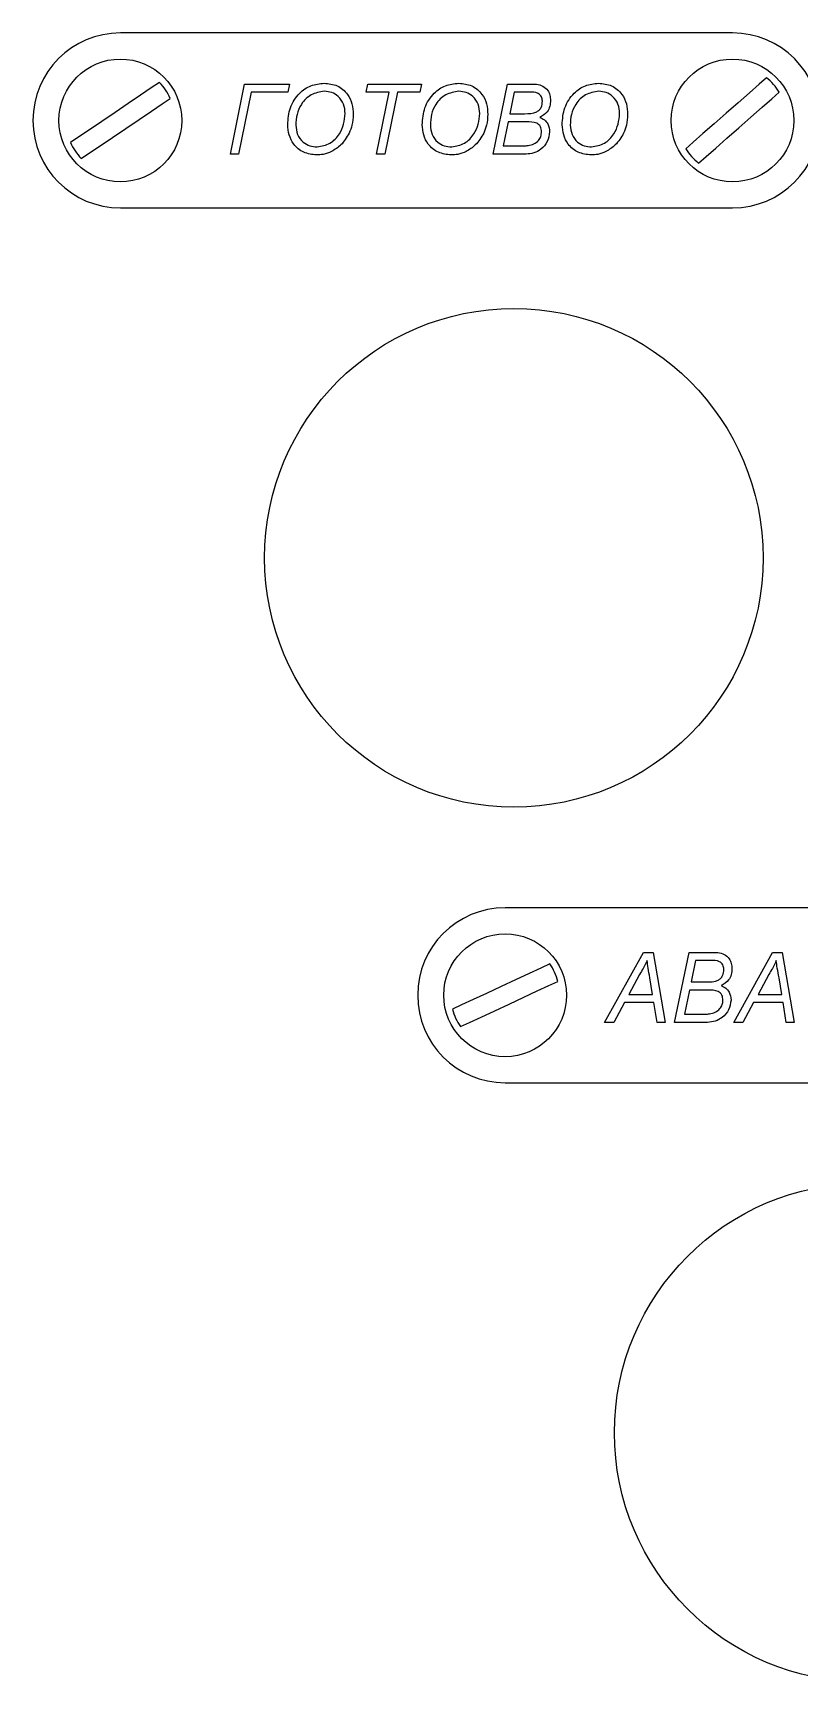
# Model space of a CAD drawing. Header units: millimetres. Extents: x 15 to 1184, y 5 to 836.
# Drawn here: x 572.26 to 581.02, y 655.05 to 673.9 of the extents above; entities that cross this region are included whole.
import ezdxf

# ---------------------------------------------------------------- set-up
doc = ezdxf.new("R2010")
doc.units = ezdxf.units.MM

msp = doc.modelspace()

# ---------------------------------------------------------------- linework, layer by layer
at = {"color": 7, "linetype": 'Continuous', "lineweight": 25}
for p, q in [((580.256, 673.899), (573.256, 673.899)), ((574.514, 672.514), (574.676, 673.314)), ((574.751, 673.222), (574.607, 672.514)), ((574.676, 673.314), (575.19, 673.314)), ((575.172, 673.222), (574.751, 673.222)), ((575.19, 673.314), (575.172, 673.222)), ((576.067, 673.222), (576.086, 673.314)), ((576.33, 673.222), (576.067, 673.222)), ((576.086, 673.314), (576.701, 673.314)), ((576.185, 672.514), (576.33, 673.222)), ((576.424, 673.222), (576.279, 672.514)), ((576.682, 673.222), (576.424, 673.222)), ((576.701, 673.314), (576.682, 673.222)), ((577.519, 672.514), (577.684, 673.314)), ((577.684, 673.314), (578.016, 673.314)), ((577.759, 673.222), (577.708, 672.976)), ((577.927, 673.222), (577.759, 673.222)), ((577.708, 672.976), (577.877, 672.976)), ((577.689, 672.884), (577.632, 672.607)), ((577.9, 672.884), (577.689, 672.884)), ((577.632, 672.607), (577.819, 672.607)), ((574.607, 672.514), (574.514, 672.514)), ((576.279, 672.514), (576.185, 672.514)), ((577.895, 672.514), (577.519, 672.514)), ((573.256, 671.899), (580.256, 671.899)), ((584.656, 663.899), (577.656, 663.899)), ((578.794, 662.589), (579.238, 663.389)), ((579.238, 663.389), (579.349, 663.389)), ((579.349, 663.389), (579.486, 662.589)), ((579.593, 662.589), (579.759, 663.389)), ((579.759, 663.389), (580.09, 663.389)), ((580.271, 662.589), (580.715, 663.389)), ((580.715, 663.389), (580.825, 663.389)), ((580.825, 663.389), (580.963, 662.589)), ((579.834, 663.297), (579.783, 663.051)), ((580.002, 663.297), (579.834, 663.297)), ((579.194, 663.137), (579.072, 662.907)), ((579.343, 662.907), (579.312, 663.1)), ((579.764, 662.959), (579.706, 662.682)), ((579.974, 662.959), (579.764, 662.959)), ((579.783, 663.051), (579.951, 663.051)), ((580.671, 663.137), (580.549, 662.907)), ((580.82, 662.907), (580.789, 663.1)), ((579.02, 662.815), (578.898, 662.589)), ((579.357, 662.815), (579.02, 662.815)), ((579.072, 662.907), (579.343, 662.907)), ((579.393, 662.589), (579.357, 662.815)), ((580.497, 662.815), (580.375, 662.589)), ((580.834, 662.815), (580.497, 662.815)), ((580.549, 662.907), (580.82, 662.907)), ((580.87, 662.589), (580.834, 662.815)), ((578.898, 662.589), (578.794, 662.589)), ((579.486, 662.589), (579.393, 662.589)), ((579.97, 662.589), (579.593, 662.589)), ((579.706, 662.682), (579.893, 662.682)), ((580.375, 662.589), (580.271, 662.589)), ((580.963, 662.589), (580.87, 662.589)), ((577.656, 661.899), (584.656, 661.899))]:
    msp.add_line(p, q, dxfattribs=at)
at = {"color": 7, "linetype": 'Continuous', "lineweight": 25, "flags": 128}
for points in [[(573.704, 673.333), (573.61, 673.27), (573.488, 673.188), (573.347, 673.092), (573.195, 672.99), (573.043, 672.887), (572.902, 672.792), (572.78, 672.71), (572.686, 672.646)], [(580.645, 673.387), (580.56, 673.312), (580.449, 673.215), (580.321, 673.102), (580.184, 672.981), (580.046, 672.86), (579.918, 672.748), (579.808, 672.651), (579.723, 672.576)], [(572.809, 672.464), (572.903, 672.527), (573.025, 672.61), (573.166, 672.705), (573.318, 672.808), (573.47, 672.91), (573.611, 673.005), (573.733, 673.088), (573.827, 673.151)], [(579.868, 672.411), (579.953, 672.485), (580.064, 672.583), (580.192, 672.695), (580.329, 672.816), (580.467, 672.937), (580.595, 673.05), (580.705, 673.147), (580.79, 673.222)], [(578.167, 663.257), (578.064, 663.209), (577.931, 663.147), (577.776, 663.076), (577.61, 662.998), (577.444, 662.921), (577.289, 662.85), (577.156, 662.788), (577.053, 662.74)], [(577.146, 662.54), (577.249, 662.588), (577.382, 662.65), (577.537, 662.722), (577.703, 662.799), (577.869, 662.876), (578.024, 662.948), (578.157, 663.01), (578.259, 663.057)]]:
    msp.add_lwpolyline(points, dxfattribs=at)
at = {"color": 7, "linetype": 'Continuous', "lineweight": 25}
for centre, radius in [((573.256, 672.899), 0.702), ((580.256, 672.899), 0.702), ((577.756, 667.899), 2.85), ((577.656, 662.899), 0.702), ((581.756, 657.899), 2.85)]:
    msp.add_circle(centre, radius, dxfattribs=at)
for centre, radius, start, end in [((573.256, 672.899), 1, 90, 180), ((580.256, 672.899), 1, 0, 90), ((573.256, 672.899), 0.624, 23.8695, 44.1912), ((580.256, 672.899), 0.624, 31.1849, 51.5067), ((573.256, 672.899), 1, 180, 270), ((580.256, 672.899), 1, 270, 0), ((573.256, 672.899), 0.624, 203.8695, 224.1912), ((580.256, 672.899), 0.624, 211.1849, 231.5067), ((577.656, 662.899), 1, 90, 180), ((577.656, 662.899), 0.624, 14.7466, 35.0683), ((577.656, 662.899), 1, 180, 270), ((577.656, 662.899), 0.624, 194.7466, 215.0683)]:
    msp.add_arc(centre, radius, start, end, dxfattribs=at)
for points, knots in [([(575.17, 672.85), (575.175, 672.916), (575.185, 673.049), (575.289, 673.207), (575.431, 673.308), (575.534, 673.319), (575.586, 673.325)], [0, 0, 0, 0, 0.280433, 0.559865, 0.779974, 1, 1, 1, 1]), ([(575.586, 673.325), (575.638, 673.319), (575.741, 673.309), (575.854, 673.211), (575.912, 673.09), (575.916, 673.009), (575.919, 672.969)], [0, 0, 0, 0, 0.279664, 0.558798, 0.779102, 1, 1, 1, 1]), ([(576.708, 672.85), (576.713, 672.916), (576.723, 673.049), (576.828, 673.207), (576.969, 673.308), (577.073, 673.319), (577.125, 673.325)], [0, 0, 0, 0, 0.280433, 0.559865, 0.779972, 1, 1, 1, 1]), ([(577.125, 673.325), (577.176, 673.319), (577.279, 673.309), (577.393, 673.211), (577.45, 673.09), (577.455, 673.009), (577.457, 672.969)], [0, 0, 0, 0, 0.279664, 0.5588, 0.779102, 1, 1, 1, 1]), ([(578.308, 672.85), (578.313, 672.916), (578.323, 673.049), (578.428, 673.207), (578.569, 673.308), (578.673, 673.319), (578.725, 673.325)], [0, 0, 0, 0, 0.280434, 0.559865, 0.779972, 1, 1, 1, 1]), ([(578.725, 673.325), (578.776, 673.319), (578.879, 673.309), (578.993, 673.211), (579.05, 673.09), (579.055, 673.009), (579.057, 672.969)], [0, 0, 0, 0, 0.279662, 0.5588, 0.779102, 1, 1, 1, 1]), ([(575.588, 673.232), (575.536, 673.224), (575.431, 673.206), (575.324, 673.096), (575.269, 672.97), (575.264, 672.887), (575.262, 672.846)], [0, 0, 0, 0, 0.2785376, 0.5583821, 0.7789415, 1, 1, 1, 1]), ([(575.826, 672.977), (575.824, 673.013), (575.818, 673.087), (575.756, 673.173), (575.675, 673.225), (575.617, 673.23), (575.588, 673.232)], [0, 0, 0, 0, 0.280317, 0.559486, 0.779628, 1, 1, 1, 1]), ([(577.127, 673.232), (577.074, 673.224), (576.969, 673.206), (576.862, 673.096), (576.807, 672.97), (576.803, 672.887), (576.801, 672.846)], [0, 0, 0, 0, 0.278533, 0.55838, 0.778941, 1, 1, 1, 1]), ([(577.365, 672.977), (577.362, 673.013), (577.356, 673.087), (577.295, 673.173), (577.213, 673.225), (577.156, 673.23), (577.127, 673.232)], [0, 0, 0, 0, 0.280317, 0.559481, 0.779625, 1, 1, 1, 1]), ([(578.083, 673.119), (578.081, 673.137), (578.077, 673.164), (578.055, 673.193), (578.011, 673.225), (577.965, 673.223), (577.927, 673.222)], [0, 0, 0, 0, 0.249244, 0.374901, 0.500427, 1, 1, 1, 1]), ([(578.016, 673.314), (578.04, 673.308), (578.089, 673.296), (578.144, 673.248), (578.171, 673.188), (578.174, 673.148), (578.175, 673.129)], [0, 0, 0, 0, 0.280345, 0.559248, 0.779493, 1, 1, 1, 1]), ([(578.727, 673.232), (578.674, 673.224), (578.569, 673.206), (578.462, 673.096), (578.407, 672.97), (578.403, 672.887), (578.401, 672.846)], [0, 0, 0, 0, 0.278533, 0.55838, 0.778941, 1, 1, 1, 1]), ([(578.965, 672.977), (578.962, 673.013), (578.956, 673.087), (578.895, 673.173), (578.813, 673.225), (578.756, 673.23), (578.727, 673.232)], [0, 0, 0, 0, 0.280317, 0.559481, 0.779625, 1, 1, 1, 1]), ([(575.507, 672.596), (575.558, 672.606), (575.66, 672.624), (575.762, 672.734), (575.815, 672.856), (575.823, 672.936), (575.826, 672.977)], [0, 0, 0, 0, 0.278425, 0.558184, 0.77909, 1, 1, 1, 1]), ([(575.919, 672.969), (575.916, 672.927), (575.912, 672.853), (575.884, 672.784), (575.872, 672.754)], [0, 0, 0, 0, 0.559826, 1, 1, 1, 1]), ([(577.045, 672.596), (577.096, 672.606), (577.198, 672.624), (577.3, 672.734), (577.354, 672.856), (577.361, 672.936), (577.365, 672.977)], [0, 0, 0, 0, 0.278421, 0.558182, 0.779089, 1, 1, 1, 1]), ([(577.457, 672.969), (577.455, 672.927), (577.451, 672.853), (577.423, 672.784), (577.411, 672.754)], [0, 0, 0, 0, 0.559826, 1, 1, 1, 1]), ([(577.877, 672.976), (577.927, 672.976), (577.989, 672.977), (578.049, 673.018), (578.077, 673.058), (578.081, 673.094), (578.083, 673.119)], [0, 0, 0, 0, 0.4997377, 0.6250018, 0.7504317, 1, 1, 1, 1]), ([(578.175, 673.129), (578.173, 673.106), (578.17, 673.06), (578.135, 672.983), (578.084, 672.953), (578.052, 672.934)], [0, 0, 0, 0, 0.281371, 0.562225, 1, 1, 1, 1]), ([(578.645, 672.596), (578.696, 672.606), (578.798, 672.624), (578.9, 672.734), (578.954, 672.856), (578.961, 672.936), (578.965, 672.977)], [0, 0, 0, 0, 0.278421, 0.558183, 0.779089, 1, 1, 1, 1]), ([(579.057, 672.969), (579.055, 672.927), (579.051, 672.853), (579.023, 672.784), (579.011, 672.754)], [0, 0, 0, 0, 0.559825, 1, 1, 1, 1]), ([(575.499, 672.504), (575.449, 672.51), (575.349, 672.522), (575.237, 672.615), (575.18, 672.732), (575.173, 672.811), (575.17, 672.85)], [0, 0, 0, 0, 0.279671, 0.55875, 0.779273, 1, 1, 1, 1]), ([(575.262, 672.846), (575.266, 672.809), (575.273, 672.736), (575.337, 672.651), (575.421, 672.605), (575.478, 672.599), (575.507, 672.596)], [0, 0, 0, 0, 0.280118, 0.559052, 0.779489, 1, 1, 1, 1]), ([(577.038, 672.504), (576.988, 672.51), (576.888, 672.522), (576.776, 672.615), (576.718, 672.732), (576.712, 672.811), (576.708, 672.85)], [0, 0, 0, 0, 0.279673, 0.55875, 0.779274, 1, 1, 1, 1]), ([(576.801, 672.846), (576.804, 672.809), (576.812, 672.736), (576.875, 672.651), (576.959, 672.605), (577.016, 672.599), (577.045, 672.596)], [0, 0, 0, 0, 0.280118, 0.559052, 0.779482, 1, 1, 1, 1]), ([(578.165, 672.769), (578.159, 672.731), (578.147, 672.654), (578.074, 672.57), (577.986, 672.522), (577.925, 672.517), (577.895, 672.514)], [0, 0, 0, 0, 0.279208, 0.558947, 0.779349, 1, 1, 1, 1]), ([(578.073, 672.769), (578.071, 672.789), (578.068, 672.819), (578.043, 672.852), (577.992, 672.883), (577.94, 672.883), (577.9, 672.884)], [0, 0, 0, 0, 0.249252, 0.374607, 0.499904, 1, 1, 1, 1]), ([(577.919, 672.612), (577.941, 672.616), (577.985, 672.626), (578.037, 672.665), (578.067, 672.716), (578.071, 672.751), (578.073, 672.769)], [0, 0, 0, 0, 0.280649, 0.559881, 0.77998, 1, 1, 1, 1]), ([(578.052, 672.934), (578.07, 672.926), (578.107, 672.909), (578.155, 672.853), (578.161, 672.801), (578.165, 672.769)], [0, 0, 0, 0, 0.280964, 0.561427, 1, 1, 1, 1]), ([(578.638, 672.504), (578.588, 672.51), (578.488, 672.522), (578.376, 672.615), (578.318, 672.732), (578.312, 672.811), (578.308, 672.85)], [0, 0, 0, 0, 0.27967, 0.558749, 0.779273, 1, 1, 1, 1]), ([(578.401, 672.846), (578.404, 672.809), (578.412, 672.736), (578.475, 672.651), (578.559, 672.605), (578.616, 672.599), (578.645, 672.596)], [0, 0, 0, 0, 0.280116, 0.55905, 0.779483, 1, 1, 1, 1]), ([(575.872, 672.754), (575.844, 672.705), (575.793, 672.618), (575.708, 672.566), (575.67, 672.543)], [0, 0, 0, 0, 0.559717, 1, 1, 1, 1]), ([(577.411, 672.754), (577.382, 672.705), (577.332, 672.618), (577.246, 672.566), (577.209, 672.543)], [0, 0, 0, 0, 0.559711, 1, 1, 1, 1]), ([(577.819, 672.607), (577.837, 672.607), (577.871, 672.607), (577.904, 672.61), (577.919, 672.612)], [0, 0, 0, 0, 0.56016, 1, 1, 1, 1]), ([(579.011, 672.754), (578.982, 672.705), (578.932, 672.618), (578.846, 672.566), (578.809, 672.543)], [0, 0, 0, 0, 0.559711, 1, 1, 1, 1]), ([(575.67, 672.543), (575.639, 672.531), (575.585, 672.508), (575.525, 672.505), (575.499, 672.504)], [0, 0, 0, 0, 0.559747, 1, 1, 1, 1]), ([(577.209, 672.543), (577.178, 672.531), (577.123, 672.508), (577.064, 672.505), (577.038, 672.504)], [0, 0, 0, 0, 0.55974, 1, 1, 1, 1]), ([(578.809, 672.543), (578.778, 672.531), (578.723, 672.508), (578.664, 672.505), (578.638, 672.504)], [0, 0, 0, 0, 0.5597434, 1, 1, 1, 1]), ([(580.09, 663.389), (580.115, 663.383), (580.164, 663.371), (580.218, 663.323), (580.245, 663.263), (580.248, 663.223), (580.25, 663.203)], [0, 0, 0, 0, 0.280339, 0.559244, 0.779493, 1, 1, 1, 1]), ([(579.28, 663.297), (579.266, 663.266), (579.239, 663.212), (579.208, 663.16), (579.194, 663.137)], [0, 0, 0, 0, 0.559936, 1, 1, 1, 1]), ([(579.312, 663.1), (579.304, 663.136), (579.291, 663.202), (579.284, 663.268), (579.28, 663.297)], [0, 0, 0, 0, 0.560039, 1, 1, 1, 1]), ([(579.951, 663.051), (580.001, 663.051), (580.063, 663.051), (580.124, 663.092), (580.152, 663.133), (580.155, 663.169), (580.157, 663.193)], [0, 0, 0, 0, 0.499738, 0.625002, 0.750435, 1, 1, 1, 1]), ([(580.157, 663.193), (580.155, 663.212), (580.152, 663.239), (580.13, 663.268), (580.086, 663.3), (580.039, 663.298), (580.002, 663.297)], [0, 0, 0, 0, 0.249242, 0.374898, 0.500425, 1, 1, 1, 1]), ([(580.25, 663.203), (580.248, 663.181), (580.245, 663.135), (580.21, 663.058), (580.158, 663.028), (580.127, 663.009)], [0, 0, 0, 0, 0.281367, 0.562225, 1, 1, 1, 1]), ([(580.757, 663.297), (580.743, 663.266), (580.716, 663.212), (580.685, 663.16), (580.671, 663.137)], [0, 0, 0, 0, 0.559934, 1, 1, 1, 1]), ([(580.789, 663.1), (580.781, 663.136), (580.768, 663.202), (580.76, 663.268), (580.757, 663.297)], [0, 0, 0, 0, 0.560039, 1, 1, 1, 1]), ([(580.147, 662.844), (580.145, 662.864), (580.142, 662.894), (580.118, 662.927), (580.066, 662.958), (580.015, 662.958), (579.974, 662.959)], [0, 0, 0, 0, 0.249249, 0.374604, 0.499908, 1, 1, 1, 1]), ([(580.127, 663.009), (580.145, 663.001), (580.181, 662.984), (580.229, 662.927), (580.236, 662.876), (580.239, 662.844)], [0, 0, 0, 0, 0.28096, 0.561427, 1, 1, 1, 1]), ([(580.239, 662.844), (580.234, 662.806), (580.222, 662.729), (580.149, 662.645), (580.061, 662.597), (580, 662.592), (579.97, 662.589)], [0, 0, 0, 0, 0.279207, 0.558946, 0.779353, 1, 1, 1, 1]), ([(579.993, 662.687), (580.015, 662.691), (580.06, 662.701), (580.111, 662.74), (580.141, 662.791), (580.145, 662.826), (580.147, 662.844)], [0, 0, 0, 0, 0.280655, 0.559886, 0.779982, 1, 1, 1, 1]), ([(579.893, 662.682), (579.912, 662.682), (579.945, 662.681), (579.979, 662.685), (579.993, 662.687)], [0, 0, 0, 0, 0.560169, 1, 1, 1, 1])]:
    msp.add_open_spline(points, degree=3, knots=knots, dxfattribs=at)

doc.saveas('drawing.dxf')
